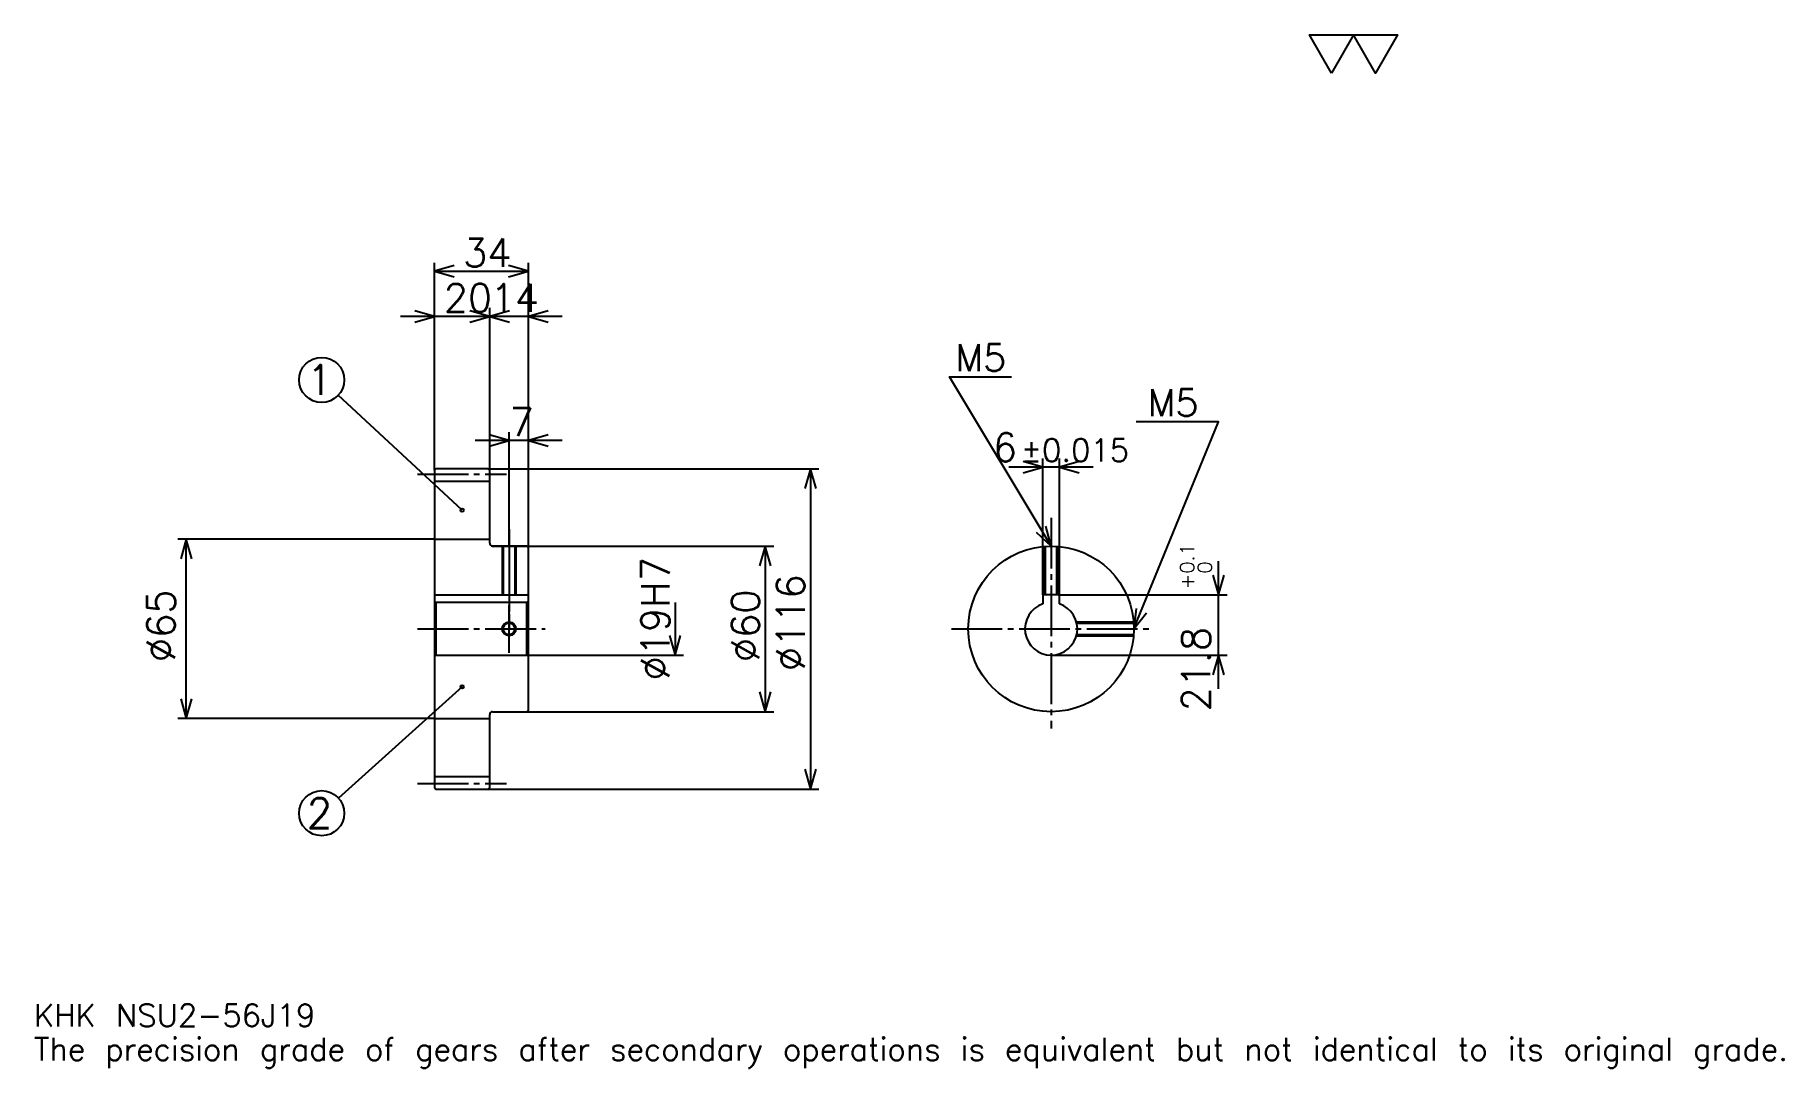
# Model space of a CAD drawing. Extents: x 21 to 654, y 7 to 382.
import ezdxf

# ---------------------------------------------------------------- set-up
doc = ezdxf.new("R2010")
doc.units = 0
doc.linetypes.add('DASHDOT', pattern=[24.521738, 18.391304, -2.043478, 2.043478, -2.043478])
doc.layers.get('0').update_dxf_attribs({"linetype": 'CONTINUOUS'})
doc.layers.add('DASHDOT', color=6, linetype='DASHDOT')
doc.styles.add('KANJI', font='TXT', dxfattribs={"bigfont": 'BIGFONT'})

msp = doc.modelspace()

# ---------------------------------------------------------------- linework, layer by layer
at = {"color": 5}
for p, q in [((165.521729, 224.543488), (165.521729, 299.130432)), ((199.521729, 224.543488), (199.521729, 299.130432)), ((165.521729, 296.065216), (199.521729, 296.065216)), ((197.782593, 279.717407), (153.260864, 279.717407)), ((211.782593, 279.717407), (173.260864, 279.717407)), ((185.521729, 224.543488), (185.521729, 282.782623)), ((175.521729, 209.543488), (130.645859, 251.155304)), ((211.782593, 234.76088), (180.260864, 234.76088)), ((192.521729, 224.543488), (192.521729, 237.826096)), ((385.913025, 178.843491), (385.913025, 228.217407)), ((391.913025, 178.843491), (391.913025, 228.217407)), ((165.521729, 224.043488), (165.521729, 224.543488)), ((185.021729, 224.543488), (199.521729, 224.543488)), ((185.521729, 224.043488), (185.521729, 224.543488)), ((192.521729, 196.543488), (192.521729, 224.543488)), ((192.521729, 196.543488), (192.521729, 224.543488)), ((199.521729, 224.543488), (304.760864, 224.543488)), ((199.521729, 196.043488), (199.521729, 224.543488)), ((301.695648, 224.543488), (301.695648, 108.543488)), ((404.173889, 225.152176), (373.652161, 225.152176)), ((165.521729, 199.043488), (72.543472, 199.043488)), ((75.608688, 134.043488), (75.608688, 199.043488)), ((186.521729, 196.543488), (199.521729, 196.543488)), ((199.521729, 196.543488), (288.413025, 196.543488)), ((285.347809, 196.543488), (285.347809, 136.543488)), ((449.565216, 144.782623), (449.565216, 191.104355)), ((391.913025, 178.843491), (452.630432, 178.843491)), ((252.652161, 176.043488), (252.652161, 157.043488)), ((199.521729, 157.043488), (255.717377, 157.043488)), ((388.913025, 157.043488), (452.630432, 157.043488)), ((175.521729, 145.543488), (130.728561, 105.241119)), ((165.521729, 134.043488), (72.543472, 134.043488)), ((186.521729, 136.543488), (199.521729, 136.543488)), ((199.521729, 136.543488), (288.413025, 136.543488)), ((185.021729, 108.543488), (199.521729, 108.543488)), ((199.521729, 108.543488), (304.760864, 108.543488))]:
    msp.add_line(p, q, dxfattribs=at)
at = {"color": 4}
for p, q in [((165.521729, 220.043488), (185.521729, 220.043488)), ((165.521729, 199.043488), (185.521729, 199.043488)), ((165.521729, 178.843491), (199.521729, 178.843491)), ((166.021729, 176.043488), (166.021729, 157.043488)), ((199.021729, 176.043488), (199.521729, 176.543488)), ((199.021729, 157.043488), (199.521729, 156.543488)), ((165.521729, 134.043488), (185.521729, 134.043488)), ((165.521729, 113.043488), (185.521729, 113.043488))]:
    msp.add_line(p, q, dxfattribs=at)
at = {"color": 7}
msp.add_lwpolyline([(490.434784, 367.82608), (482.46521, 381.639984), (514.343506, 381.639984), (506.373901, 367.82608), (498.404358, 381.639984), (490.434784, 367.82608)], dxfattribs=at)
at = {"color": 5}
for points in [[(172.673904, 298.108704), (165.521729, 296.065216), (172.673904, 294.021729)], [(192.369553, 294.021729), (199.521729, 296.065216), (192.369553, 298.108704)], [(158.369553, 277.67392), (165.521729, 279.717407), (158.369553, 281.760864)], [(178.369553, 277.67392), (185.521729, 279.717407), (178.369553, 281.760864)], [(192.673904, 281.760864), (185.521729, 279.717407), (192.673904, 277.67392)], [(206.673904, 281.760864), (199.521729, 279.717407), (206.673904, 277.67392)], [(388.913025, 196.543488), (352.130432, 257.847839), (374.608704, 257.847839)], [(418.913025, 166.543488), (449.565216, 241.5), (419.730408, 241.5)], [(185.369553, 232.717407), (192.521729, 234.76088), (185.369553, 236.804352)], [(206.673904, 236.804352), (199.521729, 234.76088), (206.673904, 232.717407)], [(303.739136, 217.391312), (301.695648, 224.543488), (299.652161, 217.391312)], [(378.760864, 223.108704), (385.913025, 225.152176), (378.760864, 227.195663)], [(399.065216, 227.195663), (391.913025, 225.152176), (399.065216, 223.108704)], [(383.481018, 201.625061), (388.913025, 196.543488), (386.985535, 203.727783)], [(77.652168, 191.891312), (75.608688, 199.043488), (73.565208, 191.891312)], [(287.391296, 189.391312), (285.347809, 196.543488), (283.304321, 189.391312)], [(447.521729, 185.995667), (449.565216, 178.843491), (451.608704, 185.995667)], [(419.72876, 173.936996), (418.913025, 166.543488), (423.511627, 172.39006)], [(250.608673, 164.195663), (252.652161, 157.043488), (254.695648, 164.195663)], [(451.608704, 149.891312), (449.565216, 157.043488), (447.521729, 149.891312)], [(73.565208, 141.195663), (75.608688, 134.043488), (77.652168, 141.195663)], [(283.304321, 143.695663), (285.347809, 136.543488), (287.391296, 143.695663)], [(299.652161, 115.695663), (301.695648, 108.543488), (303.739136, 115.695663)]]:
    msp.add_lwpolyline(points, dxfattribs=at)
at = {"color": 4}
for points in [[(185.521729, 197.543488), (185.521729, 224.043488), (185.021729, 224.543488), (166.021729, 224.543488), (165.521729, 224.043488), (165.521729, 156.543488)], [(186.521729, 136.543488), (199.021729, 136.543488), (199.521729, 137.043488), (199.521729, 196.043488), (199.021729, 196.543488), (186.521729, 196.543488)], [(190.021729, 196.543488), (190.021729, 178.843491)], [(190.456726, 196.543488), (190.456726, 178.843491)], [(194.586731, 196.543488), (194.586731, 178.843491)], [(195.021729, 196.543488), (195.021729, 178.843491)], [(386.413025, 178.843491), (386.413025, 196.439148)], [(386.848022, 178.843491), (386.848022, 196.472336)], [(390.978027, 178.843491), (390.978027, 196.472336)], [(391.413025, 178.843491), (391.413025, 196.439148)], [(391.913025, 175.557373), (391.913025, 178.843491), (385.913025, 178.843491), (385.913025, 175.557373)], [(165.521729, 156.543488), (166.021729, 157.043488), (199.021729, 157.043488), (199.021729, 176.043488), (166.021729, 176.043488), (165.521729, 176.543488)], [(398.078186, 169.043488), (418.808685, 169.043488)], [(398.185913, 168.60849), (418.841888, 168.60849)], [(398.078186, 164.043488), (418.808685, 164.043488)], [(398.185913, 164.478485), (418.841888, 164.478485)], [(165.521729, 156.543488), (165.521729, 109.043488), (166.021729, 108.543488), (185.021729, 108.543488), (185.521729, 109.043488), (185.521729, 135.543488)]]:
    msp.add_lwpolyline(points, dxfattribs=at)
at = {"color": 5}
for centre, radius in [((124.652161, 256.713043), 8.173913), ((175.521729, 209.543488), 0.613044), ((175.521729, 145.543488), 0.613044), ((124.652161, 99.773926), 8.173913)]:
    msp.add_circle(centre, radius, dxfattribs=at)
at = {"color": 4}
for centre, radius in [((388.913025, 166.543488), 30), ((192.521729, 166.543488), 2.065)]:
    msp.add_circle(centre, radius, dxfattribs=at)
at = {"color": 7}
msp.add_circle((192.521729, 166.543488), 2.5, dxfattribs=at)
at = {"color": 4}
for centre, radius, start, end in [((186.521729, 197.543488), 1, 180, 270), ((388.913025, 166.543488), 9.5, 108.408480326, 71.591519674), ((186.521729, 135.543488), 1, 90, 180)]:
    msp.add_arc(centre, radius, start, end, dxfattribs=at)
at = {"layer": 'DASHDOT', "color": 7}
for p, q in [((159.391296, 222.543488), (191.652161, 222.543488)), ((388.913025, 206.76088), (388.913025, 130.413055)), ((192.521729, 196.543488), (192.521729, 166.543488)), ((159.391296, 166.543488), (205.652161, 166.543488)), ((352.782593, 166.543488), (425.043457, 166.543488)), ((159.391296, 110.543488), (191.652161, 110.543488))]:
    msp.add_line(p, q, dxfattribs=at)
for points in [[(192.521729, 202.67392), (192.521729, 172.713058)], [(192.521729, 157.913055), (192.521729, 175.17392)], [(183.891296, 166.543488), (201.152161, 166.543488)]]:
    msp.add_lwpolyline(points, dxfattribs=at)

# ---------------------------------------------------------------- texts
at = {"color": 7, "style": 'KANJI'}
for s, height, p in [('34', 10.217391, (175.880432, 297.700012)), ('20', 10.217391, (168.880417, 281.352173)), ('14', 10.217391, (185.880432, 281.352173)), ('M5', 9.808696, (354.173889, 259.891296)), ('1', 10.898551, (119.202888, 251.263779)), ('M5', 9.808696, (423.817383, 243.543488)), ('7', 10.217391, (192.70108, 236.39566)), ('6', 10.217391, (367.822327, 227.195663)), ('%%p0.015', 8.173913, (377.936279, 227.195663)), ('2', 10.898551, (119.202888, 94.324654)), ('KHK NSU2-56J19', 8.173913, (20.434782, 22.47826)), ('The precision grade of gears after secondary operations is equivalent but not identical to its original grade.', 8.173913, (20.434782, 10.217391))]:
    msp.add_text(s, height=height, dxfattribs=at).set_placement(p)
for s, height, p in [('%%c19H7', 10.217391, (250.608673, 147.896744)), ('0.1', 5.108696, (440.778259, 186.576691)), ('0', 5.108696, (447.113037, 186.576691)), ('%%c116', 10.217391, (299.652161, 151.217407)), ('+', 5.108696, (440.778259, 180.854965)), ('%%c65', 10.217391, (71.521729, 154.538055)), ('%%c60', 10.217391, (283.304321, 154.538055)), ('21.8', 10.217391, (446.5, 136.630035))]:
    msp.add_text(s, height=height, rotation=90, dxfattribs=at).set_placement(p)

doc.saveas('drawing.dxf')
